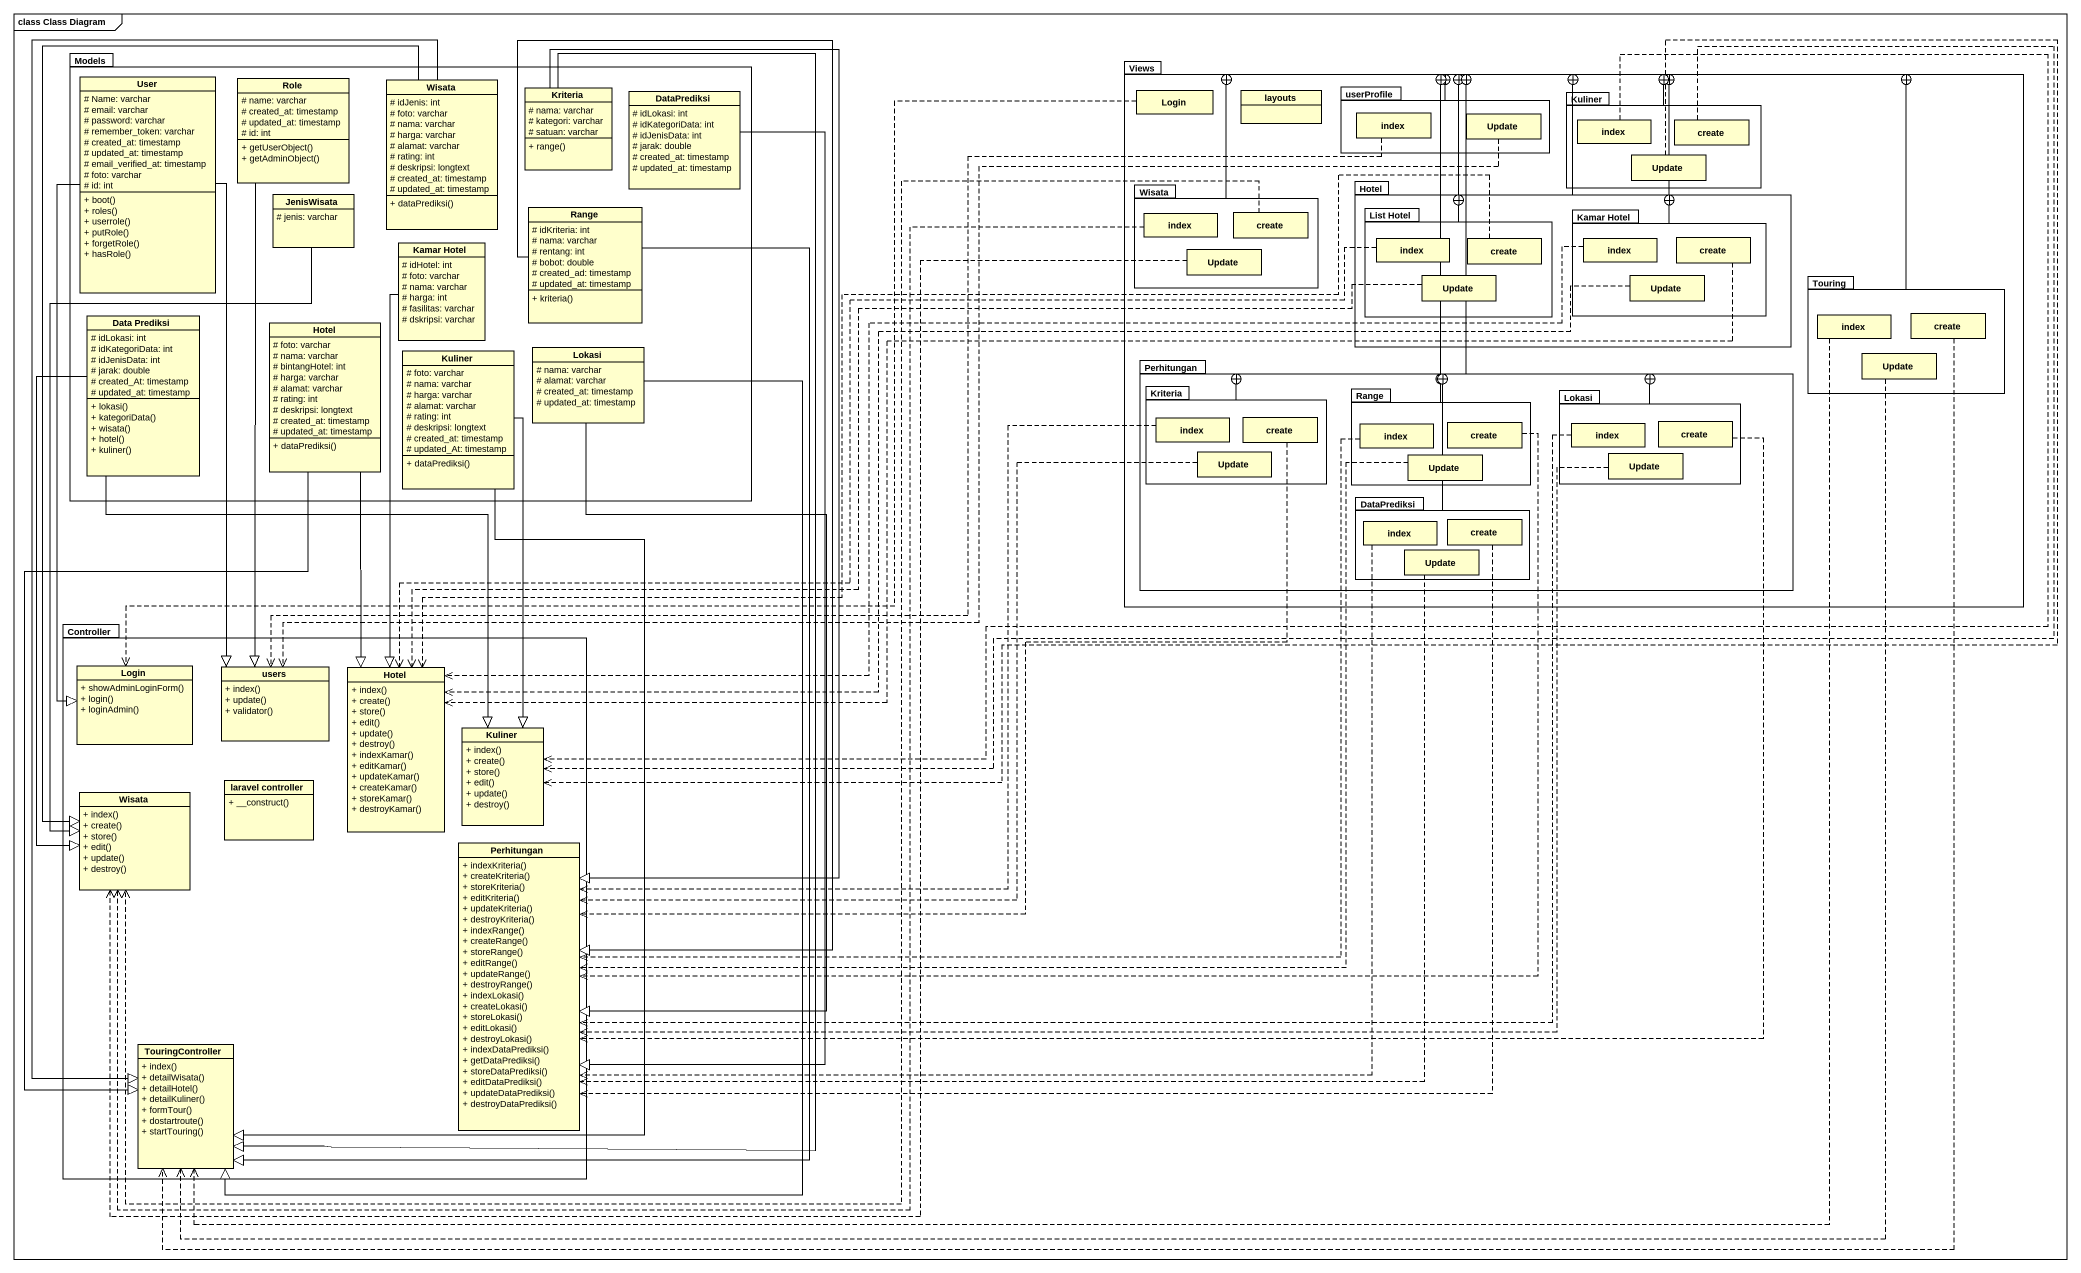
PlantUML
@startuml
mainframe class Class Diagram
hide circle
hide empty members
skinparam classAttributeIconSize 0
package Models {
  class User {
    # Name: varchar
    # email: varchar
    # password: varchar
    # remember_token: varchar
    # created_at: timestamp
    # updated_at: timestamp
    # email_verified_at: timestamp
    # foto: varchar
    # id: int
    + boot()
    + roles()
    + userrole()
    + putRole()
    + forgetRole()
    + hasRole()
  }
  class Role {
    # name: varchar
    # created_at: timestamp
    # updated_at: timestamp
    # id: int
    + getUserObject()
    + getAdminObject()
  }
  class Wisata {
    # idJenis: int
    # foto: varchar
    # nama: varchar
    # harga: varchar
    # alamat: varchar
    # rating: int
    # deskripsi: longtext
    # created_at: timestamp
    # updated_at: timestamp
    + dataPrediksi()
  }
  class Kriteria {
    # nama: varchar
    # kategori: varchar
    # satuan: varchar
    + range()
  }
  class DataPrediksi {
    # idLokasi: int
    # idKategoriData: int
    # idJenisData: int
    # jarak: double
    # created_at: timestamp
    # updated_at: timestamp
  }
  class JenisWisata {
    # jenis: varchar
  }
  class Range {
    # idKriteria: int
    # nama: varchar
    # rentang: int
    # bobot: double
    # created_ad: timestamp
    # updated_at: timestamp
    + kriteria()
  }
  class "Kamar Hotel" as Kamar_Hotel_2 {
    # idHotel: int
    # foto: varchar
    # nama: varchar
    # harga: int
    # fasilitas: varchar
    # dskripsi: varchar
  }
  class "Data Prediksi" as Data_Prediksi {
    # idLokasi: int
    # idKategoriData: int
    # idJenisData: int
    # jarak: double
    # created_At: timestamp
    # updated_at: timestamp
    + lokasi()
    + kategoriData()
    + wisata()
    + hotel()
    + kuliner()
  }
  class "Hotel" as Hotel_2 {
    # foto: varchar
    # nama: varchar
    # bintangHotel: int
    # harga: varchar
    # alamat: varchar
    # rating: int
    # deskripsi: longtext
    # created_at: timestamp
    # updated_at: timestamp
    + dataPrediksi()
  }
  class "Kuliner" as Kuliner_2 {
    # foto: varchar
    # nama: varchar
    # harga: varchar
    # alamat: varchar
    # rating: int
    # deskripsi: longtext
    # created_at: timestamp
    # updated_At: timestamp
    + dataPrediksi()
  }
  class Lokasi {
    # nama: varchar
    # alamat: varchar
    # created_at: timestamp
    # updated_at: timestamp
  }
}
package Views {
  class Login
  class layouts
  package userProfile {
    class index
    class Update
  }
  package Kuliner {
    class "index" as index_2
    class "create" as create_
    class "Update" as Update_2
  }
  package "Wisata" as Wisata_2 {
    class "index" as index_3
    class "create" as create__2
    class "Update" as Update_3
  }
  package Hotel {
    package "List Hotel" as List_Hotel {
      class "index" as index_4
      class "create" as create__3
      class "Update" as Update_4
    }
    package "Kamar Hotel" as Kamar_Hotel {
      class "index" as index_5
      class "create" as create__4
      class "Update" as Update_5
    }
  }
  package Touring {
    class "create" as create__5
    class "index" as index_6
    class "Update" as Update_6
  }
  package Perhitungan {
    package "Kriteria" as Kriteria_2 {
      class "index" as index_7
      class "create" as create__6
      class "Update" as Update_7
    }
    package "Range" as Range_2 {
      class "index" as index_8
      class "create" as create__7
      class "Update" as Update_8
    }
    package "Lokasi" as Lokasi_2 {
      class "index" as index_9
      class "create" as create__8
      class "Update" as Update_9
    }
    package "DataPrediksi" as DataPrediksi_2 {
      class "index" as index_10
      class "create" as create__9
      class "Update" as Update_10
    }
  }
}
package Controller {
  class "Login" as Login_2 {
    + showAdminLoginForm()
    + login()
    + loginAdmin()
  }
  class users {
    + index()
    + update()
    + validator()
  }
  class "Hotel" as Hotel_3 {
    + index()
    + create()
    + store()
    + edit()
    + update()
    + destroy()
    + indexKamar()
    + editKamar()
    + updateKamar()
    + createKamar()
    + storeKamar()
    + destroyKamar()
  }
  class "Kuliner" as Kuliner_3 {
    + index()
    + create()
    + store()
    + edit()
    + update()
    + destroy()
  }
  class "Wisata" as Wisata_3 {
    + index()
    + create()
    + store()
    + edit()
    + update()
    + destroy()
  }
  class "laravel controller" as laravel_controller {
    + __construct()
  }
  class "Perhitungan" as Perhitungan_2 {
    + indexKriteria()
    + createKriteria()
    + storeKriteria()
    + editKriteria()
    + updateKriteria()
    + destroyKriteria()
    + indexRange()
    + createRange()
    + storeRange()
    + editRange()
    + updateRange()
    + destroyRange()
    + indexLokasi()
    + createLokasi()
    + storeLokasi()
    + editLokasi()
    + destroyLokasi()
    + indexDataPrediksi()
    + getDataPrediksi()
    + storeDataPrediksi()
    + editDataPrediksi()
    + updateDataPrediksi()
    + destroyDataPrediksi()
  }
  class TouringController {
    + index()
    + detailWisata()
    + detailHotel()
    + detailKuliner()
    + formTour()
    + dostartroute()
    + startTouring()
  }
}
User --|> Login_2
User --|> users
Role --|> users
Wisata --|> Wisata_3
Wisata --|> TouringController
Kriteria --|> Perhitungan_2
Kriteria --|> TouringController
DataPrediksi --|> Perhitungan_2
Login .left.> Login_2
userProfile --+ Views
index .left.> users
Update .left.> users
Kuliner --+ Views
index_2 .left.> Kuliner_3
create_ .left.> Kuliner_3
Update_2 .left.> Kuliner_3
JenisWisata --|> Wisata_3
Wisata_2 -right-+ Views
Hotel --+ Views
Range --|> Perhitungan_2
Range --|> TouringController
index_3 .left.> Wisata_3
create__2 .left.> Wisata_3
List_Hotel --+ Views
List_Hotel -right-+ Hotel
Kamar_Hotel --+ Views
Kamar_Hotel -left-+ Hotel
Kamar_Hotel_2 --|> Hotel_3
Update_3 .left.> Wisata_3
index_4 .left.> Hotel_3
create__3 .left.> Hotel_3
index_5 .left.> Hotel_3
create__4 .left.> Hotel_3
Update_4 .left.> Hotel_3
Update_5 .left.> Hotel_3
Touring -left-+ Views
create__5 .left.> TouringController
Data_Prediksi --|> Kuliner_3
Data_Prediksi --|> Wisata_3
Hotel_2 --|> Hotel_3
Hotel_2 --|> TouringController
Kuliner_2 --|> Kuliner_3
Kuliner_2 --|> TouringController
Lokasi --|> Perhitungan_2
Lokasi --|> TouringController
index_6 .left.> TouringController
Perhitungan -up-+ Views
Kriteria_2 -right-+ Perhitungan
Range_2 -up-+ Views
Range_2 --+ Perhitungan
Lokasi_2 -left-+ Perhitungan
Update_6 .left.> TouringController
index_7 ..> Perhitungan_2
create__6 ..> Perhitungan_2
index_8 ..> Perhitungan_2
create__7 .left.> Perhitungan_2
index_9 .left.> Perhitungan_2
create__8 .left.> Perhitungan_2
Update_7 ..> Perhitungan_2
Update_8 .left.> Perhitungan_2
Update_9 .left.> Perhitungan_2
DataPrediksi_2 -up-+ Perhitungan
index_10 .left.> Perhitungan_2
create__9 .left.> Perhitungan_2
Update_10 .left.> Perhitungan_2
@enduml
